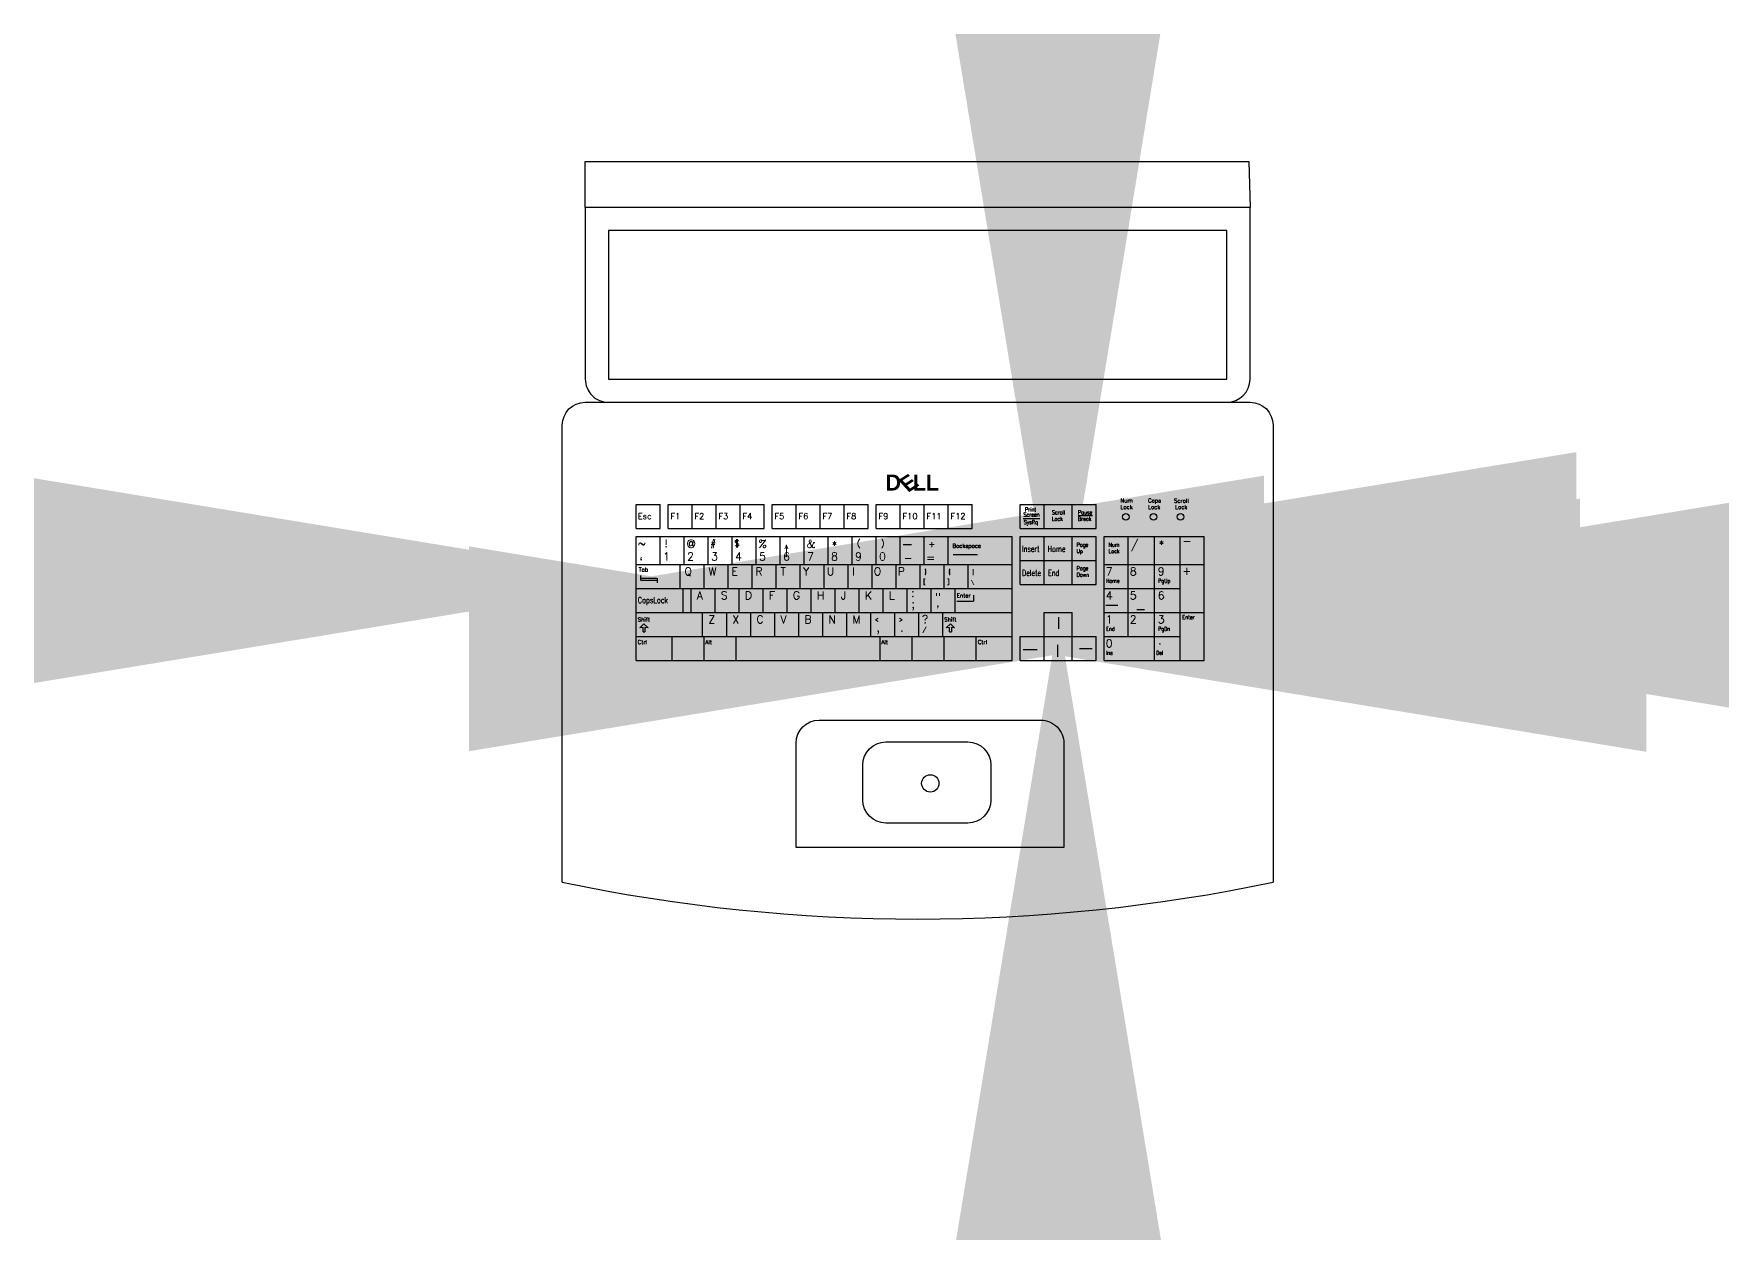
# Model space of a CAD drawing. Header units: centimetres. Extents: x 56177 to 99483, y 493 to 15482.
# Drawn here: x 60400.5 to 60474, y 1107.1 to 1159.4 of the extents above; entities that cross this region are included whole.
import ezdxf

# ---------------------------------------------------------------- set-up
doc = ezdxf.new("R2010")
doc.units = ezdxf.units.CM
doc.header["$MEASUREMENT"] = 0
doc.layers.add('010_BLOQUES', color=250, linetype='Continuous')
doc.styles.add('BOLD', font='bold.shx')
doc.styles.get("Standard").update_dxf_attribs({"font": 'txt.shx'})
doc.dimstyles.new('leader', dxfattribs={"dimtxt": 0.01, "dimasz": 0.135, "dimexe": 0.18, "dimexo": 0.0625, "dimgap": 0.09, "dimtad": 0, "dimtih": 1, "dimtoh": 1, "dimzin": 0, "dimdsep": 46, "dimtxsty": 'Standard', "dimcen": 0.09, "dimadec": 0, "dimazin": 0, "dimtfac": 1, "dimtofl": 0, "dimtmove": 0, "dimatfit": 3, "dimfxl": 1, "dimtolj": 1, "dimtzin": 0, "dimarcsym": 0})

# ---------------------------------------------------------------- blocks, each defined once
blk = doc.blocks.new('A$C41C66726')
at = {"layer": '010_BLOQUES'}
for p, q in [((0.0160279791673475, 0.0845904187888209), (0.0160279791673475, 0.0897904187888799)), ((0.0160279791673475, 0.0897904187888799), (0.0212279791672927, 0.0897904187888799)), ((0.0212279791672927, 0.0845904187888209), (0.0212279791672927, 0.0897904187888799)), ((0.0229613125006836, 0.0845904187888209), (0.0229613125006836, 0.0897904187888799)), ((0.0229613125006836, 0.0897904187888799), (0.0437613125005783, 0.0897904187888799)), ((0.0281613125006288, 0.0845904187888209), (0.0281613125006288, 0.0897904187888799)), ((0.0333613125006878, 0.0845904187888209), (0.0333613125006878, 0.0897904187888799)), ((0.038561312500633, 0.0845904187888209), (0.038561312500633, 0.0897904187888799)), ((0.0437613125005783, 0.0845904187888209), (0.0437613125005783, 0.0897904187888799)), ((0.0454946458339691, 0.0845904187888209), (0.0454946458339691, 0.0897904187888799)), ((0.0454946458339691, 0.0897904187888799), (0.0662946458339775, 0.0897904187888799)), ((0.0506946458339144, 0.0845904187888209), (0.0506946458339144, 0.0897904187888799)), ((0.0558946458339733, 0.0845904187888209), (0.0558946458339733, 0.0897904187888799)), ((0.0610946458339186, 0.0845904187888209), (0.0610946458339186, 0.0897904187888799)), ((0.0662946458339775, 0.0845904187888209), (0.0662946458339775, 0.0897904187888799)), ((0.0680279791672547, 0.0845904187888209), (0.0680279791672547, 0.0897904187888799)), ((0.0680279791672547, 0.0897904187888799), (0.0888279791672631, 0.0897904187888799)), ((0.0732279791673136, 0.0845904187888209), (0.0732279791673136, 0.0897904187888799)), ((0.0784279791672589, 0.0845904187888209), (0.0784279791672589, 0.0897904187888799)), ((0.0836279791672041, 0.0845904187888209), (0.0836279791672041, 0.0897904187888799)), ((0.0888279791672631, 0.0845904187888209), (0.0888279791672631, 0.0897904187888799)), ((0.0992279791672672, 0.0845904187888209), (0.0992279791672672, 0.0897904187888799)), ((0.0992279791672672, 0.0897904187888799), (0.1156946458338552, 0.0897904187888799)), ((0.1044279791672125, 0.0845904187888209), (0.1044279791672125, 0.0897904187888799)), ((0.11049464583391, 0.0845904187888209), (0.11049464583391, 0.0897904187888799)), ((0.1156946458338552, 0.0845904187888209), (0.1156946458338552, 0.0897904187888799)), ((0.0160279791673475, 0.0845904187888209), (0.0212279791672927, 0.0845904187888209)), ((0.0229613125006836, 0.0845904187888209), (0.0437613125005783, 0.0845904187888209)), ((0.0454946458339691, 0.0845904187888209), (0.0662946458339775, 0.0845904187888209)), ((0.0680279791672547, 0.0845904187888209), (0.0888279791672631, 0.0845904187888209)), ((0.0992279791672672, 0.0845904187888209), (0.1156946458338552, 0.0845904187888209)), ((0.1034850736970156, 0.0867155879570874), (0.0998163533680554, 0.0867155879570874)), ((0.1148472801820617, 0.0873499251255226), (0.1117358270264503, 0.0873499251255226)), ((0.0160279791673475, 0.0559904187888378), (0.0160279791673475, 0.0828570854555437)), ((0.0160279791673475, 0.0828570854555437), (0.0974946458338764, 0.0828570854555437)), ((0.0212279791672927, 0.0767904187888462), (0.0212279791672927, 0.0828570854555437)), ((0.0264279791673516, 0.0767904187888462), (0.0264279791673516, 0.0828570854555437)), ((0.0316279791672969, 0.0767904187888462), (0.0316279791672969, 0.0828570854555437)), ((0.0368279791673558, 0.0767904187888462), (0.0368279791673558, 0.0828570854555437)), ((0.0420279791673011, 0.0767904187888462), (0.0420279791673011, 0.0828570854555437)), ((0.0472279791672463, 0.0767904187888462), (0.0472279791672463, 0.0828570854555437)), ((0.0524279791673053, 0.0767904187888462), (0.0524279791673053, 0.0828570854555437)), ((0.0576279791672505, 0.0767904187888462), (0.0576279791672505, 0.0828570854555437)), ((0.0628279791673094, 0.0767904187888462), (0.0628279791673094, 0.0828570854555437)), ((0.0680279791672547, 0.0767904187888462), (0.0680279791672547, 0.0828570854555437)), ((0.0732279791673136, 0.0767904187888462), (0.0732279791673136, 0.0828570854555437)), ((0.0784279791672589, 0.0767904187888462), (0.0784279791672589, 0.0828570854555437)), ((0.0836279791672041, 0.0767904187888462), (0.0836279791672041, 0.0828570854555437)), ((0.0974946458338764, 0.0559904187888378), (0.0974946458338764, 0.0828570854555437)), ((0.0992279791672672, 0.0828570854555437), (0.1156946458338552, 0.0828570854555437)), ((0.0992279791672672, 0.0724570854555395), (0.0992279791672672, 0.0828570854555437)), ((0.1044279791672125, 0.0724570854555395), (0.1044279791672125, 0.0828570854555437)), ((0.11049464583391, 0.0724570854555395), (0.11049464583391, 0.0828570854555437)), ((0.1156946458338552, 0.0724570854555395), (0.1156946458338552, 0.0828570854555437)), ((0.1174279791672461, 0.0559904187888378), (0.1174279791672461, 0.0828570854555437)), ((0.1174279791672461, 0.0828570854555437), (0.1390946458338931, 0.0828570854555437)), ((0.1226279791671914, 0.0611904187888968), (0.1226279791671914, 0.0828570854555437)), ((0.1282699856498084, 0.0559904187888378), (0.1282699856498084, 0.0828570854555437)), ((0.1338946458338341, 0.0559904187888378), (0.1338946458338341, 0.0828570854555437)), ((0.1390946458338931, 0.0559904187888378), (0.1390946458338931, 0.0828570854555437)), ((0.0992279791672672, 0.0776570854554848), (0.1156946458338552, 0.0776570854554848)), ((0.0160279791673475, 0.0767904187888462), (0.0974946458338764, 0.0767904187888462)), ((0.0170175321909483, 0.0733711316554491), (0.0170175321909483, 0.0744150718704759)), ((0.0205476317217972, 0.0738242704435379), (0.0205476317217972, 0.0728663693777207)), ((0.0255613125005994, 0.0715904187889009), (0.0255613125005994, 0.0767904187888462)), ((0.0307613125006583, 0.0715904187889009), (0.0307613125006583, 0.0767904187888462)), ((0.0359613125006035, 0.0715904187889009), (0.0359613125006035, 0.0767904187888462)), ((0.0411613125006625, 0.0715904187889009), (0.0411613125006625, 0.0767904187888462)), ((0.0463613125006077, 0.0715904187889009), (0.0463613125006077, 0.0767904187888462)), ((0.0515613125006667, 0.0715904187889009), (0.0515613125006667, 0.0767904187888462)), ((0.0567613125006119, 0.0715904187889009), (0.0567613125006119, 0.0767904187888462)), ((0.0619613125006708, 0.0715904187889009), (0.0619613125006708, 0.0767904187888462)), ((0.0671613125006161, 0.0715904187889009), (0.0671613125006161, 0.0767904187888462)), ((0.0723613125005613, 0.0715904187889009), (0.0723613125005613, 0.0767904187888462)), ((0.0775613125006203, 0.0715904187889009), (0.0775613125006203, 0.0767904187888462)), ((0.0827613125005655, 0.0715904187889009), (0.0827613125005655, 0.0767904187888462)), ((0.0879613125006245, 0.0715904187889009), (0.0879613125006245, 0.0767904187888462)), ((0.1174279791672461, 0.0767904187888462), (0.1390946458338931, 0.0767904187888462)), ((0.0160279791673475, 0.0715904187889009), (0.0974946458338764, 0.0715904187889009)), ((0.0261817787054497, 0.066390418788842), (0.0261817787054497, 0.0715904187889009)), ((0.0279151120387269, 0.066390418788842), (0.0279151120387269, 0.0715904187889009)), ((0.0331151120387858, 0.066390418788842), (0.0331151120387858, 0.0715904187889009)), ((0.0383151120387311, 0.066390418788842), (0.0383151120387311, 0.0715904187889009)), ((0.04351511203879, 0.066390418788842), (0.04351511203879, 0.0715904187889009)), ((0.0487151120387353, 0.066390418788842), (0.0487151120387353, 0.0715904187889009)), ((0.0539151120387942, 0.066390418788842), (0.0539151120387942, 0.0715904187889009)), ((0.0591151120387394, 0.066390418788842), (0.0591151120387394, 0.0715904187889009)), ((0.0643151120386847, 0.066390418788842), (0.0643151120386847, 0.0715904187889009)), ((0.0695151120387436, 0.066390418788842), (0.0695151120387436, 0.0715904187889009)), ((0.0747151120386889, 0.066390418788842), (0.0747151120386889, 0.0715904187889009)), ((0.0799151120387478, 0.066390418788842), (0.0799151120387478, 0.0715904187889009)), ((0.0851151120386931, 0.066390418788842), (0.0851151120386931, 0.0715904187889009)), ((0.0890760398341399, 0.0701654615805865), (0.0890760398341399, 0.0689059601180588)), ((0.0992279791672672, 0.0724570854555395), (0.1156946458338552, 0.0724570854555395)), ((0.1174279791672461, 0.0715904187889009), (0.1338946458338341, 0.0715904187889009)), ((0.0160279791673475, 0.066390418788842), (0.0974946458338764, 0.066390418788842)), ((0.03042117701591, 0.0611904187888968), (0.03042117701591, 0.066390418788842)), ((0.0356211770158552, 0.0611904187888968), (0.0356211770158552, 0.066390418788842)), ((0.0408211770159142, 0.0611904187888968), (0.0408211770159142, 0.066390418788842)), ((0.0460211770158594, 0.0611904187888968), (0.0460211770158594, 0.066390418788842)), ((0.0512211770158047, 0.0611904187888968), (0.0512211770158047, 0.066390418788842)), ((0.0564211770158636, 0.0611904187888968), (0.0564211770158636, 0.066390418788842)), ((0.0616211770158088, 0.0611904187888968), (0.0616211770158088, 0.066390418788842)), ((0.0668211770158678, 0.0611904187888968), (0.0668211770158678, 0.066390418788842)), ((0.072021177015813, 0.0611904187888968), (0.072021177015813, 0.066390418788842)), ((0.077221177015872, 0.0611904187888968), (0.077221177015872, 0.066390418788842)), ((0.0824211770158172, 0.0611904187888968), (0.0824211770158172, 0.066390418788842)), ((0.1044279791672125, 0.066390418788842), (0.11049464583391, 0.066390418788842)), ((0.1044279791672125, 0.0559904187888378), (0.1044279791672125, 0.066390418788842)), ((0.11049464583391, 0.0559904187888378), (0.11049464583391, 0.066390418788842)), ((0.1174279791672461, 0.066390418788842), (0.1390946458338931, 0.066390418788842)), ((0.1245008914343089, 0.0670936626394223), (0.1261119553574872, 0.0670936626394223)), ((0.0160279791673475, 0.0611904187888968), (0.0974946458338764, 0.0611904187888968)), ((0.0238279791673222, 0.0559904187888378), (0.0238279791673222, 0.0611904187888968)), ((0.0307613125006583, 0.0559904187888378), (0.0307613125006583, 0.0611904187888968)), ((0.0376946458339944, 0.0559904187888378), (0.0376946458339944, 0.0611904187888968)), ((0.0688946458338933, 0.0559904187888378), (0.0688946458338933, 0.0611904187888968)), ((0.0758279791672294, 0.0559904187888378), (0.0758279791672294, 0.0611904187888968)), ((0.0827613125005655, 0.0559904187888378), (0.0827613125005655, 0.0611904187888968)), ((0.0896946458339017, 0.0559904187888378), (0.0896946458339017, 0.0611904187888968)), ((0.0992279791672672, 0.0559904187888378), (0.0992279791672672, 0.0611904187888968)), ((0.0992279791672672, 0.0611904187888968), (0.1156946458338552, 0.0611904187888968)), ((0.1156946458338552, 0.0559904187888378), (0.1156946458338552, 0.0611904187888968)), ((0.1174279791672461, 0.0611904187888968), (0.1338946458338341, 0.0611904187888968)), ((0.0160279791673475, 0.0559904187888378), (0.0974946458338764, 0.0559904187888378)), ((0.0992279791672672, 0.0559904187888378), (0.1156946458338552, 0.0559904187888378)), ((0.1174279791672461, 0.0559904187888378), (0.1390946458338931, 0.0559904187888378))]:
    blk.add_line(p, q, dxfattribs=at)
at = {"layer": '010_BLOQUES', "linetype": 'ByBlock'}
for p, q in [((0.0168018667221759, 0.0631055026575496), (0.0177071609930408, 0.0639284957346718)), ((0.0175014122950188, 0.0631603672624124), (0.0168018667221759, 0.0631055026575496)), ((0.0175025120918235, 0.0622132179569235), (0.0175014122950188, 0.0631603672624124)), ((0.0177071609930408, 0.0639284957346718), (0.0186124501201448, 0.0631055043721744)), ((0.0186124501201448, 0.0631055043721744), (0.0179129096909492, 0.0631603672624124)), ((0.0179129096909492, 0.0631603672624124), (0.0179129096909492, 0.0622132179569235)), ((0.0831950645706456, 0.0631055026575496), (0.0841003588415106, 0.0639284957346718)), ((0.0838946101436022, 0.0631603672624124), (0.0831950645706456, 0.0631055026575496)), ((0.0838957099402933, 0.0622132179569235), (0.0838946101436022, 0.0631603672624124)), ((0.0841003588415106, 0.0639284957346718), (0.0850056479686146, 0.0631055043721744)), ((0.0843061075394189, 0.0631603672624124), (0.0843061075394189, 0.0622132179569235)), ((0.0850056479686146, 0.0631055043721744), (0.0843061075394189, 0.0631603672624124)), ((0.0175025120918235, 0.0622132179569235), (0.0179129096909492, 0.0622132179569235)), ((0.0838957099402933, 0.0622132179569235), (0.0843061075394189, 0.0622132179569235))]:
    blk.add_line(p, q, dxfattribs=at)
at = {"layer": '010_BLOQUES'}
blk.add_lwpolyline([(0.0049999854096541, 0.1541617685500114), (0.0049999854096541, 0.1641617685500023), (0.1487355931446928, 0.1641617685500023), (0.1489999854094322, 0.1541617685500114)], dxfattribs=at)
for points in [[(0.0099999854096495, 0.1119803574724756), (0.1439999854094367, 0.1119803574724756, 0.4142135623730956), (0.1489999854094322, 0.116980357472471), (0.1489999854094322, 0.1541617685500114), (0.0049999854096541, 0.1541617685500114), (0.0049999854096541, 0.116980357472471, 0.4142135623730951)], [(0.0556575963851174, 0.0430941874915334), (0.1036561009892694, 0.0430941874915334, -0.4142135623730951), (0.1086561009892648, 0.0380941874915379), (0.1086561009892648, 0.0154856161584576), (0.0506575963851219, 0.0154856161584576), (0.0506575963851219, 0.0380941874915379, -0.4142135623730951)], [(0.0701180957686347, 0.0383722378155653), (0.0878551695075203, 0.0383722378155653, -0.4142135623730951), (0.0928551695075157, 0.0333722378155699), (0.0928551695075157, 0.0257821259092452, -0.4142135623730951), (0.0878551695075203, 0.0207821259092498), (0.0701180957686347, 0.0207821259092498, -0.4142135623730951), (0.0651180957686393, 0.0257821259092452), (0.0651180957686393, 0.0333722378155699, -0.4142135623730951)]]:
    blk.add_lwpolyline(points, format="xyb", close=True, dxfattribs=at)
blk.add_lwpolyline([(0.0099999854096495, 0.116980357472471), (0.1439999854094367, 0.116980357472471), (0.1439999854094367, 0.1491617685500159), (0.0099999854096495, 0.1491617685500159)], close=True, dxfattribs=at)
blk.add_lwpolyline([(-1.45903414e-08, 0.0079803574725474), (-1.45903414e-08, 0.1069803574724801, -0.4142135623730951), (0.0049999854096541, 0.1119803574724756), (0.1489999854094322, 0.1119803574724756, -0.4142135623730962), (0.1539999854094276, 0.1069803574724801), (0.1539999854094276, 0.0079803574725474)], format="xyb", dxfattribs=at)
for centre, radius in [((0.1221156229624967, 0.0871292330498364), 0.0007158815939307), ((0.1280879206993859, 0.0871292330498364), 0.0007158815939307), ((0.1339485032078755, 0.0871292330498364), 0.0007158815939307), ((0.0797362191327693, 0.0293900339538595), 0.0018741756574838)]:
    blk.add_circle(centre, radius, dxfattribs=at)
blk.add_arc((0.0769999854095431, 0.3753657577789227), 0.3753678627137338, 258.1627675158834, 281.8372324841166, dxfattribs=at)
at = {"layer": '010_BLOQUES', "style": 'BOLD'}
blk.add_text('D  LL', height=0.0034666666666635, dxfattribs=at).set_placement((0.0700433272512555, 0.0928500052895061))
at = {"layer": '010_BLOQUES', "style": 'BOLD', "oblique": 350}
blk.add_text(' E', height=0.0034666666666635, rotation=32.5788321862786, dxfattribs=at).set_placement((0.0738261660278568, 0.0916541719375346))
at = {"layer": '010_BLOQUES'}
for s, height, width, p in [('Print', 0.0008666666666659, 0.8, (0.1002552027209731, 0.0883381795165406)), ('Scroll', 0.0008666666666659, 0.8, (0.1060787230550204, 0.0876763779788235)), ('Pause', 0.0008666666666659, 0.8, (0.1117251116947955, 0.0876763779788235)), ('Screen', 0.0008666666666659, 0.8, (0.0999146490210024, 0.0871855414358152)), ('SysRq', 0.0008666666666659, 0.8, (0.0999839162456056, 0.0855532771693106)), ('Lock', 0.0008666666666659, 0.8, (0.1060787230550204, 0.0862761942750012)), ('Break', 0.0008666666666659, 0.8, (0.1117251116947955, 0.0862761942750012)), ('^ ', 0.0030333333333306, 0.5, (0.0480350878781337, 0.0784658208481233)), ('Insert', 0.0012999999999988, 0.7, (0.0996103119696272, 0.0795428698088472)), ('Home', 0.0012999999999988, 0.7, (0.1051604808864113, 0.0795428698088472)), ('Page', 0.0008666666666659, 0.8, (0.1114350524089787, 0.0806754554345162)), ('Num', 0.0008666666666659, 0.8, (0.1183683857423148, 0.0806754554345162)), ('Up', 0.0008666666666659, 0.8, (0.1114350524089787, 0.0792752717306939)), ('Lock', 0.0008666666666659, 0.8, (0.1183683857423148, 0.0792752717306939)), ('Delete', 0.0012999999999988, 0.7, (0.0996103119696272, 0.0743428698089019)), ('End', 0.0012999999999988, 0.7, (0.1052305179930499, 0.0743428698089019)), ('Page', 0.0008666666666659, 0.8, (0.1114350524089787, 0.0755647802866406)), ('Down', 0.0008666666666659, 0.8, (0.1114350524089787, 0.0741645965828184)), ('Home', 0.0008666666666659, 0.8, (0.117809265456458, 0.0728344202527751)), ('PgUp', 0.0008666666666659, 0.8, (0.1290759321231008, 0.0728344202527751)), ('CapsLock', 0.0012999999999988, 0.8, (0.0163599106471111, 0.0684607672341144)), ('End', 0.0008666666666659, 0.8, (0.117809265456458, 0.0624344202527709)), ('PgDn', 0.0008666666666659, 0.8, (0.1290759321231008, 0.0624344202527709)), ('Enter', 0.0008666666666659, 0.8, (0.1343294019194445, 0.0649547541398761)), ('Ins', 0.0008666666666659, 0.8, (0.117809265456458, 0.0572344202528257)), ('Del', 0.0008666666666659, 0.8, (0.1286512719390203, 0.0572344202528257))]:
    blk.add_text(s, height=height, dxfattribs=dict(at, width=width)).set_placement(p)
for s, height, p in [('Num', 0.0008666666666659, (0.1209410186685318, 0.0902405904485022)), ('Lock', 0.0008666666666659, (0.1209410186685318, 0.08884040674468)), ('Caps', 0.0008666666666659, (0.1269133164053073, 0.0902405904485022)), ('Lock', 0.0008666666666659, (0.1269133164053073, 0.08884040674468)), ('Scroll', 0.0008666666666659, (0.1325168389807914, 0.0902063338830885)), ('Lock', 0.0008666666666659, (0.1327738989139107, 0.08884040674468)), ('Esc', 0.0012999999999988, (0.0163599106471111, 0.0866395828649047)), ('F1', 0.0012999999999988, (0.0234531060077643, 0.0866395828649047)), ('F2', 0.0012999999999988, (0.0286531060077096, 0.0866395828649047)), ('F3', 0.0012999999999988, (0.0338531060076548, 0.0866395828649047)), ('F4', 0.0012999999999988, (0.0390531060077137, 0.0866395828649047)), ('F5', 0.0012999999999988, (0.0459864393410499, 0.0866395828649047)), ('F6', 0.0012999999999988, (0.0511864393409951, 0.0866395828649047)), ('F7', 0.0012999999999988, (0.056386439341054, 0.0866395828649047)), ('F8', 0.0012999999999988, (0.0615864393409993, 0.0866395828649047)), ('F9', 0.0012999999999988, (0.0685197726743354, 0.0866395828649047)), ('F10', 0.0012999999999988, (0.0737197726743943, 0.0866395828649047)), ('F11', 0.0012999999999988, (0.0789197726743396, 0.0866395828649047)), ('F12', 0.0012999999999988, (0.0841197726742849, 0.0866395828649047)), ('~', 0.0017333333333318, (0.0163599106471111, 0.0805286784193413)), ('!', 0.0017333333333318, (0.0221194279188239, 0.0805286784193413)), ('@', 0.0017333333333318, (0.0269197726744324, 0.080448789787738)), ('#', 0.0012999999999988, (0.0321197726743776, 0.0807683989240786)), ('$', 0.0012999999999988, (0.0373197726744365, 0.0807683989240786)), ('%', 0.0017333333333318, (0.0425197726743818, 0.080448789787738)), ('&', 0.0017333333333318, (0.052919772674386, 0.080448789787738)), ('*', 0.0017333333333318, (0.058399578323133, 0.0801291808622864)), ('(', 0.0012999999999988, (0.0638394120383055, 0.0808083499870236)), (')', 0.0012999999999988, (0.0690394120382507, 0.0808083499870236)), ('_', 0.0025999999999976, (0.0738567168755253, 0.081381712677171)), ('+', 0.0012999999999988, (0.0793195627949217, 0.0805686096624641)), ('Backspace', 0.0008666666666659, (0.0845456005799861, 0.0804279165660091)), ('/', 0.0017333333333318, (0.1231700496604162, 0.0803186522726947)), ('*', 0.0017333333333318, (0.1292323341697283, 0.0803186482473848)), ('-', 0.0017333333333318, (0.1343666681430022, 0.0810887535110396)), ('`', 0.0021666666666647, (0.0166396222699632, 0.0761689770564544)), ('1', 0.0017333333333318, (0.0218396222700221, 0.0776868640085695)), ('2', 0.0017333333333318, (0.0270396222699674, 0.0776868640085695)), ('3', 0.0017333333333318, (0.0322396222699126, 0.0776868640085695)), ('4', 0.0017333333333318, (0.0374396222699716, 0.0776868640085695)), ('5', 0.0017333333333318, (0.0426396222699168, 0.0776868640085695)), ('6', 0.0017333333333318, (0.0478396222699757, 0.0776868640085695)), ('7', 0.0017333333333318, (0.053039622269921, 0.0776868640085695)), ('8', 0.0017333333333318, (0.0582396222699799, 0.0776868640085695)), ('9', 0.0017333333333318, (0.0634396222699252, 0.0776868640085695)), ('0', 0.0017333333333318, (0.0686396222698704, 0.0776868640085695)), ('-', 0.0017333333333318, (0.0739767143770678, 0.0773866533995715)), ('=', 0.0017333333333318, (0.0788397270335963, 0.0774071589158894)), ('Tab', 0.0008666666666659, (0.0165896411814401, 0.0752828366323684)), ('Q', 0.0017333333333318, (0.0264535186782951, 0.0744620117527575)), ('W', 0.0017333333333318, (0.031653518678354, 0.0744620117527575)), ('E', 0.0017333333333318, (0.036643412897206, 0.0744620117527575)), ('R', 0.0017333333333318, (0.041843418435974, 0.0744620117527575)), ('T', 0.0017333333333318, (0.0472535186783034, 0.0744620117527575)), ('Y', 0.0017333333333318, (0.0521733813293395, 0.0744620117527575)), ('U', 0.0017333333333318, (0.0573033442227597, 0.0744620117527575)), ('I', 0.0017333333333318, (0.0627834871104369, 0.0744620117527575)), ('O', 0.0017333333333318, (0.0674932439803797, 0.0744620117527575)), ('P', 0.0017333333333318, (0.072693243980325, 0.0744620117527575)), ('[', 0.0008666666666659, (0.078183166148051, 0.0726704391391877)), ('{', 0.0008666666666659, (0.0784528961281694, 0.0748519315618523)), (']', 0.0008666666666659, (0.0833831661479963, 0.0726704391391877)), ('}', 0.0008666666666659, (0.0836528961282284, 0.0748519315618523)), ('|', 0.0008666666666659, (0.0888528961281736, 0.0747819362637756)), ('7', 0.0017333333333318, (0.1177599106470097, 0.0744620117527575)), ('8', 0.0017333333333318, (0.122959910646955, 0.0744620117527575)), ('9', 0.0017333333333318, (0.1290265773136525, 0.0744620117527575)), ('+', 0.0017333333333318, (0.1343294019194445, 0.0745846488762254)), ('A', 0.0017333333333318, (0.0291574926720841, 0.0692620117526985)), ('S', 0.0017333333333318, (0.0343574926720294, 0.0692620117526985)), ('D', 0.0017333333333318, (0.0395574926719746, 0.0692620117526985)), ('F', 0.0017333333333318, (0.0447574926720336, 0.0692620117526985)), ('G', 0.0017333333333318, (0.0499574926719788, 0.0692620117526985)), ('H', 0.0017333333333318, (0.0551574926720377, 0.0692620117526985)), ('J', 0.0017333333333318, (0.060357492671983, 0.0692620117526985)), ('K', 0.0017333333333318, (0.0655574926720419, 0.0692620117526985)), ('L', 0.0017333333333318, (0.0707574926719872, 0.0692620117526985)), (':', 0.0017333333333318, (0.0756066956663517, 0.0697869026549825)), ('"', 0.0017333333333318, (0.080806695666297, 0.0689092262633722)), ('Enter', 0.0008666666666659, (0.0854470435184567, 0.0696698317918845)), ('\\', 0.0008666666666659, (0.0886531977158711, 0.0725304445179518)), ('4', 0.0017333333333318, (0.1177599106470097, 0.0692620117526985)), ('5', 0.0017333333333318, (0.122959910646955, 0.0692620117526985)), ('6', 0.0017333333333318, (0.1290265773136525, 0.0692620117526985)), (';', 0.0017333333333318, (0.0756240264342978, 0.0674028710748189)), ("'", 0.0017333333333318, (0.0810266549442531, 0.0661539205265172)), ('Shift', 0.0008666666666659, (0.0163599106471111, 0.0644698317919392)), ('Z', 0.0017333333333318, (0.0316635576491535, 0.0640620117527533)), ('X', 0.0017333333333318, (0.0368635576490988, 0.0640620117527533)), ('C', 0.0017333333333318, (0.0420635576491577, 0.0640620117527533)), ('V', 0.0017333333333318, (0.047263557649103, 0.0640620117527533)), ('B', 0.0017333333333318, (0.0524635576491619, 0.0640620117527533)), ('N', 0.0017333333333318, (0.0576635576491071, 0.0640620117527533)), ('M', 0.0017333333333318, (0.0628635576490524, 0.0640620117527533)), ('<', 0.0008666666666659, (0.0677127606434169, 0.0644519315618482)), (',', 0.0017333333333318, (0.0680662759172037, 0.0622704391391835)), ('>', 0.0008666666666659, (0.0729127606434759, 0.0644519315618482)), ('.', 0.0017333333333318, (0.0731657803920598, 0.0622704391391835)), ('/', 0.0008666666666659, (0.0780626563571332, 0.0622704391391835)), ('?', 0.0017333333333318, (0.0779275669914341, 0.064128166868386)), ('Shift', 0.0008666666666659, (0.0827531084955808, 0.0644698317919392)), ('1', 0.0017333333333318, (0.1177599106470097, 0.0640620117527533)), ('2', 0.0017333333333318, (0.122959910646955, 0.0640620117527533)), ('3', 0.0017333333333318, (0.1290265773136525, 0.0640620117527533)), ('Ctrl', 0.0008666666666659, (0.0163599106471111, 0.0595865028847129)), ('Alt', 0.0008666666666659, (0.0310151733719977, 0.0595865028847129)), ('Alt', 0.0008666666666659, (0.0691485067053463, 0.0595865028847129)), ('Ctrl', 0.0008666666666659, (0.0900265773136653, 0.0595865028847129)), ('0', 0.0017333333333318, (0.1177599106470097, 0.0588620117526944)), ('.', 0.0017333333333318, (0.1290922433404376, 0.0595621015919505))]:
    blk.add_text(s, height=height, dxfattribs=at).set_placement(p)
for points in [[(0.084702936943927, 0.0789790479024077), (0.089983205579415, 0.0789790479024077)], [(0.0170175321909483, 0.0738748695987397), (0.0204406590457893, 0.0738748695987397)], [(0.0205476317217972, 0.0733223762289299), (0.0171958200861582, 0.0733223762289299)], [(0.0854607112976282, 0.0689059601180588), (0.0890760398341399, 0.0689059601180588)], [(0.1177764485440775, 0.068003782650635), (0.1203681593502779, 0.068003782650635)], [(0.1075142040350556, 0.0654134413897509), (0.1075142040350556, 0.0628931075027595)], [(0.1073741353604873, 0.0568023049696649), (0.1073741353604873, 0.059392646230549)], [(0.0998804474287454, 0.0584125188455573), (0.1028919322383217, 0.0584125188455573)], [(0.1147977861857043, 0.0585525335931152), (0.1120664442638599, 0.0585525335931152)]]:
    blk.add_leader(points, dimstyle='leader', override={"dimgap": 0.09, "dimtad": 0}, dxfattribs=at)

msp = doc.modelspace()

# ---------------------------------------------------------------- block references
at = {"xscale": 200, "yscale": 200, "zscale": 200}
msp.add_blockref('A$C41C66726', (60423.39495176667, 1121.035952166256), dxfattribs=at)

doc.saveas('drawing.dxf')
